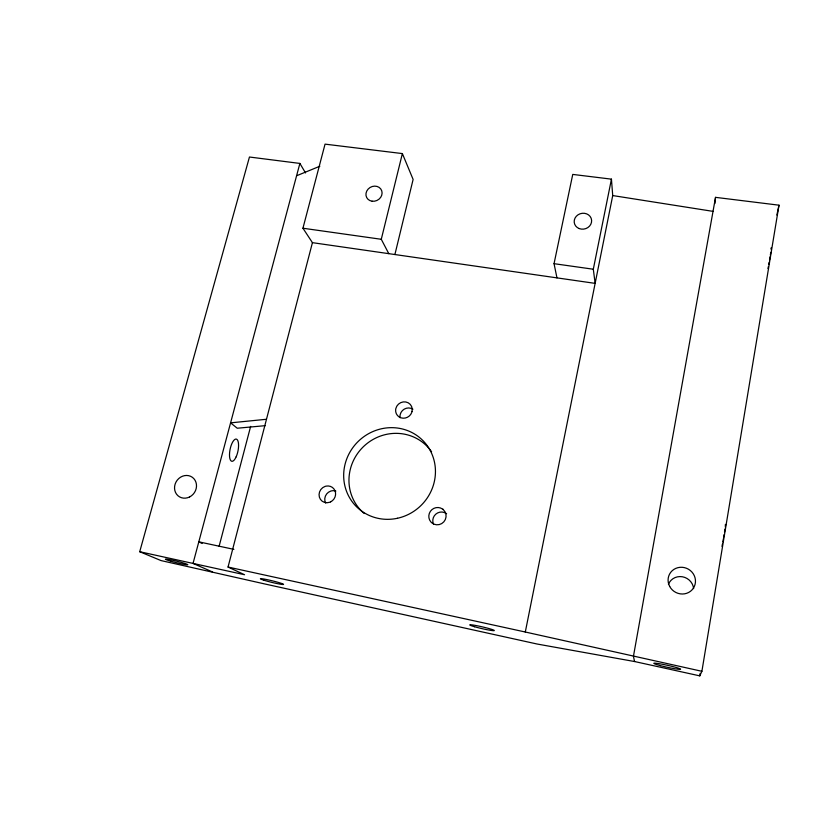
<?xml version="1.0" encoding="UTF-8"?>
<svg xmlns="http://www.w3.org/2000/svg" width="820" height="820" viewBox="0 0 820 820"><rect width="100%" height="100%" fill="white"/><g stroke="black" fill="none" stroke-linecap="round" stroke-linejoin="round"><path stroke-width="1.23" d="M714.896 203.514L715.532 197.353L779 205.184L701.899 671.293L699.778 675.864L634.567 661.535L537.028 644.007L264.009 583.789L161.038 560.583L139.718 551.716L249.454 157.02L299.884 163.426L305.522 172.948M725.659 524.564L725.3 527.065M771.21 249.628L771.446 247.568L771.189 248.501M725.003 529.043L724.511 532.098M770.8 252.365L770.339 255.153M699.778 675.864L700.198 673.343M724.101 534.578L723.67 537.11M770.093 256.68L769.539 259.868M723.383 538.781L722.83 541.958M769.119 262.267L768.709 264.573M715.532 197.353L633.44 656.318L634.567 661.535M768.319 266.684L767.971 268.519M722.441 544.07L722 546.376M701.899 671.293L525.302 632.015L612.724 195.56L611.443 179.149L572.749 174.414L554.043 263.681L556.964 277.877M394.902 254.528L413.116 179.436L402.374 153.586L325.048 144.135L302.939 228.226L312.43 242.658L595.135 283.371L593.311 269.226L611.443 179.149M725.28 525.21L725.454 524.4M776.868 215.024L779 205.184M388.793 253.657L381.279 239.286L402.374 153.586M139.718 551.716L244.555 574.728L228.042 567.04L312.43 242.658M219.124 546.233L250.643 426.39M299.884 163.426L193.038 563.422L212.38 571.899M296.584 175.767L319.841 166.245M266.479 419.266L230.584 422.853L237.246 428.224L265.249 425.662M302.939 228.226L381.279 239.286M554.043 263.681L593.311 269.226M612.724 195.56L713.021 211.365M233.884 549.359L198.809 541.835L202.161 543.486M228.042 567.04L525.302 632.015M446.613 513.658L446.111 513.412A8.6 8.395 -46.7 0 0 433.554 524.246M364.254 513.525A46.063 44.177 -44.5 0 1 364.346 445.803A46.063 44.177 -44.5 0 1 431.607 451.81M400.098 417.708A8.333 7.913 -35.3 0 1 400.027 415.617L400.201 414.571A8.333 7.913 -35.3 0 1 412.921 409.211M325.642 503.09A8.425 7.985 -52.2 0 1 330.644 491.129L331.69 490.852A8.425 7.985 -52.2 0 1 335.872 491.098M668.433 584.322A13.212 12.618 30.8 0 1 682.363 576.768A13.212 12.618 30.8 0 1 693.638 588.606M412.05 411.455L411.742 412.491A8.477 8.026 -35.3 0 1 395.65 409.641L395.824 408.585A8.477 8.026 -35.3 0 1 405.818 401.974A8.477 8.026 -35.3 0 1 412.05 411.455M330.624 501.86L329.609 502.291A8.579 8.098 -51.9 0 1 319.369 497.094A8.579 8.098 -51.9 0 1 325.058 486.414L326.114 486.127A8.579 8.098 -51.9 0 1 330.624 501.86M442.923 509.22L442.41 508.964A8.743 8.528 -46.1 0 0 430.828 521.868L431.607 522.668A8.743 8.528 -46.1 0 0 443.815 521.858A8.743 8.528 -46.1 0 0 443.292 509.65L442.923 509.22M397.536 518.25A46.853 44.844 -44.3 0 0 424.709 442.523A46.853 44.844 -44.3 0 0 346.44 459.723A46.853 44.844 -44.3 0 0 397.536 518.25M474.534 626.726A12.546 0.892 13 0 0 494.173 630.641A12.546 0.892 13 0 0 477.486 625.824A12.546 0.892 13 0 0 474.534 626.726M170.683 561.157A11.562 0.758 13.9 0 0 187.811 564.755A11.562 0.758 13.9 0 0 171.288 559.957A11.562 0.758 13.9 0 0 170.683 561.157M372.147 201.218A8.272 7.359 -28.5 0 0 381.751 190.834A8.272 7.359 -28.5 0 0 368.139 189.071A8.272 7.359 -28.5 0 0 372.147 201.218M579.135 228.544A8.764 7.923 -13.1 0 0 591.609 220.242A8.764 7.923 -13.1 0 0 577.977 214.84A8.764 7.923 -13.1 0 0 579.135 228.544M264.05 580.273A11.921 0.82 13.7 0 0 283.289 584.506A11.921 0.82 13.7 0 0 268.745 579.986A11.921 0.82 13.7 0 0 264.05 580.273M660.356 665.614A13.673 0.974 12.4 0 0 680.59 669.202A13.673 0.974 12.4 0 0 660.746 663.964A13.673 0.974 12.4 0 0 660.356 665.614M236.16 456.822A11.326 4.028 -78.6 0 0 236.447 439.12A11.326 4.028 -78.6 0 0 229.497 454.587A11.326 4.028 -78.6 0 0 236.16 456.822M189.574 496.961A11.716 10.629 -55.1 0 0 192.351 477.301A11.716 10.629 -55.1 0 0 174.65 486.178A11.716 10.629 -55.1 0 0 189.574 496.961M669.694 586.464A13.848 13.222 29.3 0 0 693.412 588.145A13.848 13.222 29.3 0 0 682.24 567.297A13.848 13.222 29.3 0 0 669.694 586.464"/></g></svg>
